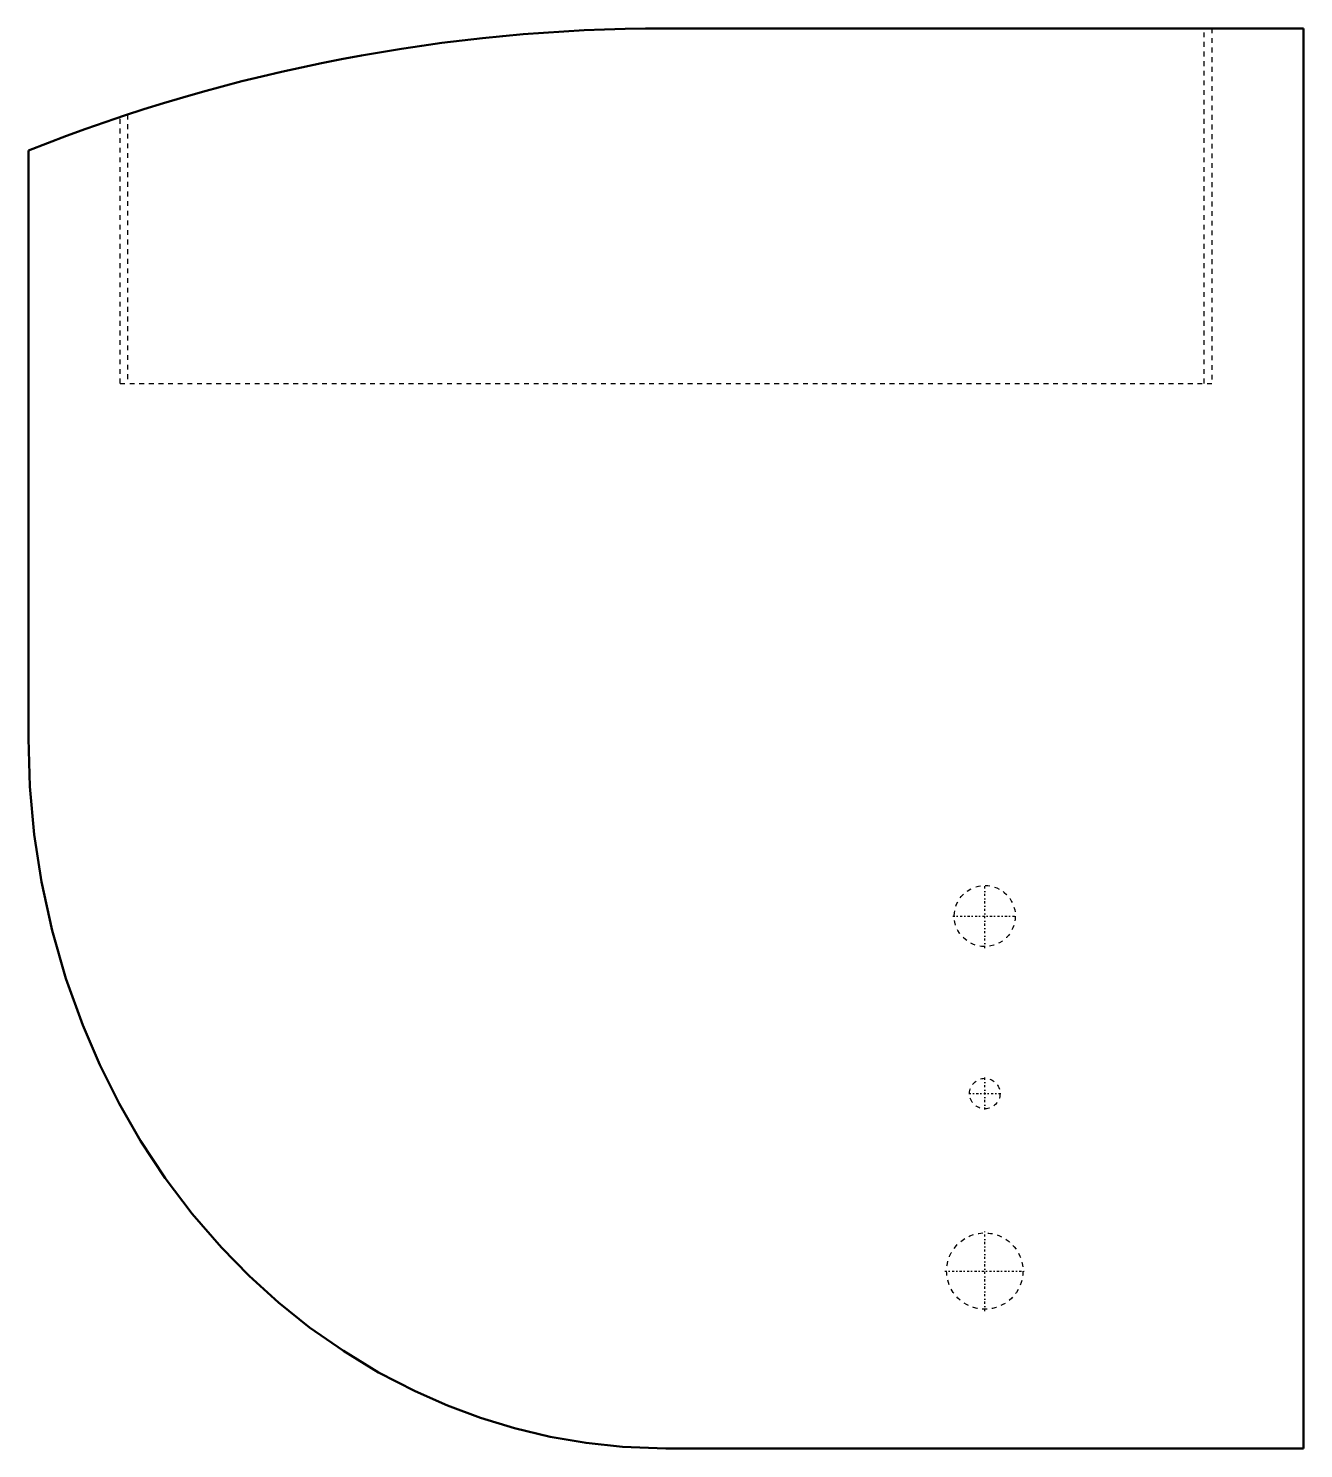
# Model space of a CAD drawing. Header units: millimetres. Extents: x -265 to 0, y -148 to 148.
import ezdxf

# ---------------------------------------------------------------- set-up
doc = ezdxf.new("R2010")
doc.units = ezdxf.units.MM
doc.linetypes.add('Center', pattern=[1.5, 0.45, -0.5, 0.05, -0.5])
doc.linetypes.add('Dashed', pattern=[2, 1, -1])
for name, color, linetype, lineweight in [('AM_0', 7, 'Continuous', 50), ('AM_7', 7, 'Center', 25), ('AM_9', 6, 'Dashed', 25)]:
    doc.layers.add(name, color=color, linetype=linetype, lineweight=lineweight)

# ---------------------------------------------------------------- blocks, each defined once
blk = doc.blocks.new('1_FTXV15AVJU9_PART4_0_in_FTXV15AVJU9_2')
at = {"layer": 'AM_7'}
for p, q in [((-66.28, -77.15), (-66.28, -70.49)), ((-69.61, -73.82), (-62.94, -73.82))]:
    blk.add_line(p, q, dxfattribs=at)
at = {"layer": 'AM_9'}
blk.add_circle((-66.28, -73.82), 3.17, dxfattribs=at)
blk = doc.blocks.new('2_FTXV15AVJU9_PART3_0_in_FTXV15AVJU9_2')
at = {"layer": 'AM_7'}
for p, q in [((-66.28, -43.58), (-66.28, -30.24)), ((-72.95, -36.91), (-59.61, -36.91))]:
    blk.add_line(p, q, dxfattribs=at)
at = {"layer": 'AM_9'}
blk.add_circle((-66.28, -36.91), 6.35, dxfattribs=at)
blk = doc.blocks.new('3_FTXV15AVJU9_PART2_0_in_FTXV15AVJU9_2')
at = {"layer": 'AM_7'}
for p, q in [((-66.278125, -119.0625), (-66.278125, -102.39375)), ((-74.6125, -110.728125), (-57.94375, -110.728125))]:
    blk.add_line(p, q, dxfattribs=at)
at = {"layer": 'AM_9'}
blk.add_circle((-66.278125, -110.728125), 7.9375, dxfattribs=at)
blk = doc.blocks.new('4_FTXV15AVJU9_PART1_0_in_FTXV15AVJU9_2')
at = {"layer": 'AM_0'}
for p, q in [((0, 147.64), (-132.56, 147.64)), ((0, -147.64), (0, 147.64)), ((-265.11, 122.24), (-265.11, 0)), ((-132.56, -147.64), (0, -147.64))]:
    blk.add_line(p, q, dxfattribs=at)
blk.add_lwpolyline([(-265.11, 0), (-264.81, -9.98), (-263.9, -19.94), (-262.38, -29.81), (-260.17, -39.92), (-257.32, -49.88), (-253.82, -59.62), (-250.28, -67.86), (-246.26, -75.89), (-241.78, -83.66), (-236.66, -91.4), (-231.05, -98.8), (-224.99, -105.82), (-219.21, -111.72), (-213.09, -117.27), (-206.64, -122.43), (-199.63, -127.34), (-192.31, -131.79), (-184.71, -135.73), (-177.99, -138.69), (-171.09, -141.26), (-164.06, -143.41), (-156.66, -145.18), (-149.16, -146.47), (-141.59, -147.29), (-132.56, -147.64)], dxfattribs=at)
blk.add_arc((-132.56, -210.95), 358.59, 90, 111.6947, dxfattribs=at)
at = {"layer": 'AM_9'}
for p, q in [((-20.64, 73.82), (-20.64, 147.64)), ((-19.05, 147.64), (-19.05, 73.82)), ((-246.06, 73.82), (-246.06, 129.2)), ((-244.48, 129.72), (-244.48, 73.82)), ((-246.06, 73.82), (-19.05, 73.82))]:
    blk.add_line(p, q, dxfattribs=at)

msp = doc.modelspace()

# ---------------------------------------------------------------- block references
for name in ['4_FTXV15AVJU9_PART1_0_in_FTXV15AVJU9_2', '2_FTXV15AVJU9_PART3_0_in_FTXV15AVJU9_2', '1_FTXV15AVJU9_PART4_0_in_FTXV15AVJU9_2', '3_FTXV15AVJU9_PART2_0_in_FTXV15AVJU9_2']:
    msp.add_blockref(name, (0, 0))

doc.saveas('drawing.dxf')
